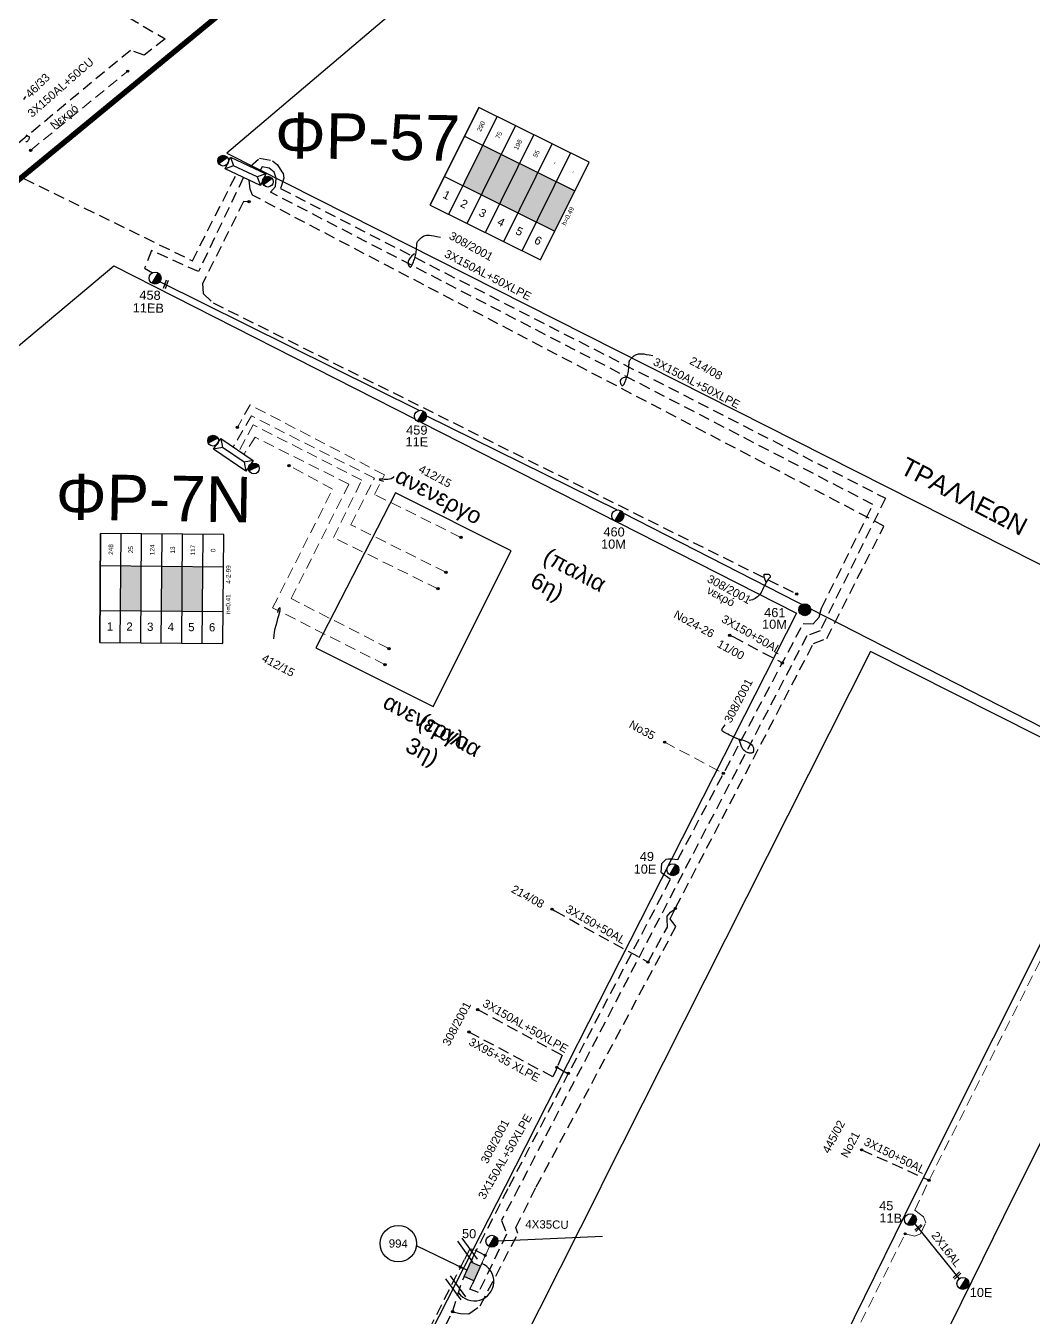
# Model space of a CAD drawing. Header units: millimetres. Extents: x 2875 to 4053, y 1200 to 1741.
# Drawn here: x 3359.2 to 3473.7, y 1447.6 to 1594.4 of the extents above; entities that cross this region are included whole.
import ezdxf
from ezdxf.enums import TextEntityAlignment as Align

# ---------------------------------------------------------------- set-up
doc = ezdxf.new("R2010")
doc.units = ezdxf.units.MM
doc.linetypes.add('DASHED', pattern=[19.05, 12.7, -6.35])
doc.linetypes.add('DASHEDX2', pattern=[38.1, 25.4, -12.7])
for name, color, linetype in [('Link Box 4 Διευθύνσεων', 7, 'Continuous'), ('Ασφαλειοκιβώτια Χ.Τ 6 αναχωρήσεων', 7, 'Continuous'), ('Γέφυρες Εναέριου Δικτύου', 7, 'Continuous'), ('Γυμνά εναέρια ΧΤ (1Φ)   2x16AL', 7, 'Continuous'), ('Γυμνά εναέρια ΧΤ (3Φ)   4x35CU', 7, 'Continuous'), ('Γυμνά εναέρια ΧΤ και ΦΟΠ (3Φ)   4x50+16AL', 7, 'Continuous'), ('Επιγραφές - Σχήματα', 7, 'Continuous'), ('Καλώδια ΧΤ   3x150+50AL', 7, 'DASHED'), ('Καλώδια ΧΤ   3x150+50AL XLPE', 7, 'DASHED'), ('Καλώδια ΧΤ   3x150AL+50CU', 7, 'DASHED'), ('Καλώδια ΧΤ   3x150AL+50XLPE', 7, 'DASHED'), ('Καλώδια ΧΤ   3x95+35 XLPE', 7, 'DASHED'), ('Μηχανική τομή', 7, 'Continuous'), ('Στύλος Ξύλινος', 7, 'Continuous'), ('Στύλος Ξύλινος @ 1', 7, 'Continuous'), ('Στύλος ΦΜ', 7, 'Continuous'), ('Στύλος ΦΜ @ 1', 7, 'Continuous'), ('Συνδέσεις', 7, 'Continuous'), ('Τομή', 7, 'Continuous'), ('Υποσταθμός εναέριος 2 στύλων', 7, 'Continuous'), ('Υποσταθμός πόλεως', 7, 'Continuous'), ('Υπόβαθρο ΔΕΗ', 7, 'Continuous'), ('Υπόγεια Καλώδια Δικτύου ΧΤ   .04', 7, 'DASHED'), ('Υπόγεια Καλώδια Δικτύου ΧΤ   .075', 7, 'DASHED')]:
    doc.layers.add(name, color=color, linetype=linetype)
doc.layers.add('Άγνωστα', color=7, linetype='Continuous', lineweight=5)
doc.styles.get("Standard").update_dxf_attribs({"font": 'ARIAL.TTF'})
doc.linetypes.add('SYN_LINE', pattern='A,0.5,-0.0001,["/\\/\\/\\/",Standard,S=0.1,R=0,X=0,Y=-0.05],-0.25', length=0.7501)
doc.dimstyles.new('ISO-25', dxfattribs={"dimtxt": 2.5, "dimasz": 1, "dimexe": 1.25, "dimexo": 0.625, "dimtad": 1, "dimtxsty": 'Standard', "dimcen": 2.5, "dimadec": 0, "dimazin": 0, "dimtfac": 1, "dimtmove": 0, "dimatfit": 3, "dimfxl": 1.25, "dimarcsym": 0})

# ---------------------------------------------------------------- blocks, each defined once
blk = doc.blocks.new('LINK BOX 4 ΑΝΑΧΩΡΗΣΕΩΝ')
at = {"layer": 'Link Box 4 Διευθύνσεων', "ltscale": 40}
blk.add_hatch(color=256, dxfattribs=at).paths.add_polyline_path([(-3.54, 0), (-3.54, -4.67), (3.54, -4.67), (3.54, 0)])
for p, q in [((-3.54, 0), (-5.33, 0)), ((5.33, 0), (3.54, 0)), ((-3.54, -4.67), (-5.33, -4.67)), ((5.33, -4.67), (3.54, -4.67))]:
    blk.add_line(p, q, dxfattribs=at)
blk.add_lwpolyline([(-3.54, -4.67), (-3.54, 0), (3.54, 0), (3.54, -4.67)], close=True, dxfattribs=at)
blk = doc.blocks.new('_ΣΥΝΔΕΣΗ')
at = {"layer": 'Συνδέσεις', "linetype": 'SYN_LINE', "ltscale": 40}
blk.add_hatch(color=256, dxfattribs=at).paths.add_polyline_path([(0.5, -0.01, 1), (-0.5, -0.01, 1)])
at = {"layer": 'Συνδέσεις'}
blk.add_circle((0, -0.01), 0.5, dxfattribs=at)
blk = doc.blocks.new('ΤΟΜΗ')
at = {"layer": 'Τομή', "ltscale": 40}
for p, q in [((-5.68, 0), (5.68, 0)), ((5.68, -2.33), (-5.68, -2.33))]:
    blk.add_line(p, q, dxfattribs=at)
blk = doc.blocks.new('ΥΠΑΡΧΩΝ ΤΣΙΜΕΝΤΕΝΙΟΣ ΣΤΥΛΟΣ')
at = {"layer": 'Στύλος ΦΜ'}
blk.add_hatch(color=256, dxfattribs=at).paths.add_polyline_path([(-1.29, -2.28, 0.574793), (2.62, 0, 0.268822), (1.3, 2.27)])
blk.add_line((-1.29, -2.28), (1.3, 2.27), dxfattribs=at)
blk.add_circle((0, 0), 2.62, dxfattribs=at)
at = {"layer": 'Στύλος ΦΜ', "flags": 4}
for tag, p in [('ΑΡΙΘΜΟΣ', (-4.68, 8.05)), ('ΤΥΠΟΣ', (-4.91, 3.03))]:
    blk.add_attdef(tag, p, '', height=4, dxfattribs=at)
blk = doc.blocks.new('ΥΠΟΣΤΑΘΜΟΣ ΕΝΑΕΡΙΟΣ ΕΠΙ 2 ΣΤΥΛΩΝ')
at = {"layer": 'Υποσταθμός εναέριος 2 στύλων', "linetype": 'Continuous'}
for points in [[(-11.97, -2.11, 0.574793), (-8.45, -0.07, 0.268822), (-9.64, 1.98)], [(9.68, -2.15, 0.574793), (13.19, -0.1, 0.268822), (12.01, 1.95)]]:
    blk.add_hatch(color=256, dxfattribs=at).paths.add_polyline_path(points)
for p, q in [((-11.97, -2.11), (-9.64, 1.98)), ((9.68, -2.15), (12.01, 1.95))]:
    blk.add_line(p, q, dxfattribs=at)
for centre in [(-10.81, -0.07), (10.84, -0.1)]:
    blk.add_circle(centre, 2.36, dxfattribs=at)
at = {"layer": 'Υποσταθμός πόλεως', "linetype": 'Continuous', "ltscale": 40}
blk.add_lwpolyline([(-8.57, 2.82), (8.57, 2.82), (8.57, -2.82), (-8.57, -2.82)], close=True, dxfattribs=at)
for points in [[(-5.75, 0), (-8.57, 2.82)], [(-8.57, -2.82), (-5.75, 0)], [(-5.75, 0), (5.75, 0)], [(5.75, 0), (8.57, 2.82)], [(8.57, -2.82), (5.75, 0)]]:
    blk.add_lwpolyline(points, dxfattribs=at)
at = {"layer": 'Υποσταθμός εναέριος 2 στύλων', "ltscale": 40, "flags": 1}
for tag, p in [('ΜΕΤΑΣΧΗΜΑΤΙΣΜΟΣ', (14.09, 2.51)), ('ΙΣΧΥΣ', (14.07, -0.28)), ('ΑΡΙΘΜΟΣ', (14.19, -3))]:
    blk.add_attdef(tag, p, '', height=1.8, dxfattribs=at)
blk = doc.blocks.new('ΥΠΑΡΧΩΝ ΞΥΛΙΝΟΣ ΣΤΥΛΟΣ')
at = {"layer": 'Στύλος Ξύλινος'}
h = blk.add_hatch(color=7, dxfattribs=at)
h.paths.add_polyline_path([(-2.62, 0, 0.270008), (-1.29, -2.28), (1.3, 2.27, 0.576266)])
h.paths.add_polyline_path([(-1.29, -2.28, 0.574793), (2.62, 0, 0.268822), (1.3, 2.27)])
at = {"layer": 'Στύλος Ξύλινος', "color": 7}
blk.add_line((-1.29, -2.28), (1.3, 2.27), dxfattribs=at)
blk.add_circle((0, 0), 2.62, dxfattribs=at)
at = {"layer": 'Στύλος Ξύλινος', "flags": 4}
for tag, p in [('ΑΡΙΘΜΟΣ', (-4.91, 8.6)), ('ΤΥΠΟΣ', (-4.85, 3.39))]:
    blk.add_attdef(tag, p, '', height=4, dxfattribs=at)
blk = doc.blocks.new('ΜΗΧΑΝΙΚΗ ΤΟΜΗ')
at = {"layer": 'Μηχανική τομή', "ltscale": 40}
for p, q in [((-1.89, 0.78), (1.89, 0.78)), ((1.89, 0), (-1.89, 0))]:
    blk.add_line(p, q, dxfattribs=at)
blk = doc.blocks.new('ΑΣΦΑΛΕΙΟΚΙΒΩΤΙΟ ΥΠΟΣΤΑΘΜΟΥ 6 ΑΝΑΧΩΡΗΣΕΩΝ')
at = {"layer": 'Ασφαλειοκιβώτια Χ.Τ 6 αναχωρήσεων', "ltscale": 40}
for p, q in [((-23.91, 27), (23.91, 27)), ((-9.83, 27), (-9.83, -27)), ((9.83, 27), (9.83, -27)), ((-23.91, 18), (23.91, 18)), ((-23.91, 9), (23.91, 9)), ((-23.91, 0), (23.91, 0)), ((-23.91, -9), (23.91, -9)), ((-23.91, -18), (23.91, -18))]:
    blk.add_line(p, q, dxfattribs=at)
at = {"layer": 'Ασφαλειοκιβώτια Χ.Τ 6 αναχωρήσεων'}
blk.add_lwpolyline([(-23.91, -27), (23.91, -27), (23.91, 27), (-23.91, 27)], close=True, dxfattribs=at)
for s, p in [('1', (-18.59, 23.92)), ('2', (-18.59, 15.35)), ('3', (-18.59, 6.28)), ('4', (-18.59, -2.75)), ('5', (-18.59, -11.76)), ('6', (-18.59, -20.89))]:
    blk.add_text(s, height=3.6, rotation=270, dxfattribs=at).set_placement(p)
at = {"layer": 'Ασφαλειοκιβώτια Χ.Τ 6 αναχωρήσεων', "ltscale": 40}
for tag, height, p in [('ΟΝΟΜΑ', 5, (-0.27, 31.68)), ('ΚΕΙΜΕΝΟ 1', 2, (16.95, 22.41)), ('ΚΕΙΜΕΝΟ 2', 2, (16.95, 13.71)), ('ΚΕΙΜΕΝΟ 3', 2, (16.95, 4.31)), ('ΚΕΙΜΕΝΟ 4', 2, (16.95, -4.67)), ('ΚΕΙΜΕΝΟ 5', 2, (16.95, -13.51)), ('ΚΕΙΜΕΝΟ 6', 2, (16.95, -22.43)), ('ΣΧ', 2, (-0.21, -29.21))]:
    blk.add_attdef(tag, text='', height=height, dxfattribs=at).set_placement(p, align=Align.MIDDLE_CENTER)

msp = doc.modelspace()

# ---------------------------------------------------------------- hatches: boundary and pattern name
at = {"layer": 'Ασφαλειοκιβώτια Χ.Τ 6 αναχωρήσεων'}
h = msp.add_hatch(color=2, dxfattribs=at)
h.dxf.hatch_style = 1
h.paths.add_polyline_path([(3411.133, 1580.802), (3408.869, 1576.241), (3410.958, 1575.205), (3413.221, 1579.765)])
h = msp.add_hatch(color=85, dxfattribs=at)
h.dxf.hatch_style = 1
h.paths.add_polyline_path([(3413.221, 1579.765), (3410.958, 1575.205), (3413.046, 1574.168), (3415.309, 1578.729)])
h = msp.add_hatch(color=1, dxfattribs=at)
h.dxf.hatch_style = 1
h.paths.add_polyline_path([(3415.309, 1578.729), (3413.046, 1574.168), (3415.135, 1573.132), (3417.398, 1577.692)])
h = msp.add_hatch(color=27, dxfattribs=at)
h.dxf.hatch_style = 1
h.paths.add_polyline_path([(3417.398, 1577.692), (3415.135, 1573.132), (3417.223, 1572.095), (3419.486, 1576.656)])
h = msp.add_hatch(color=5, dxfattribs=at)
h.dxf.hatch_style = 1
h.paths.add_polyline_path([(3419.486, 1576.656), (3417.223, 1572.095), (3419.311, 1571.059), (3421.575, 1575.62)])
h = msp.add_hatch(color=1, dxfattribs=at)
h.dxf.hatch_style = 1
h.paths.add_polyline_path([(3369.993, 1533.024), (3369.951, 1527.933), (3372.282, 1527.914), (3372.324, 1533.005)])
h = msp.add_hatch(color=5, dxfattribs=at)
h.dxf.hatch_style = 1
h.paths.add_polyline_path([(3374.655, 1532.986), (3374.613, 1527.895), (3376.944, 1527.875), (3376.987, 1532.966)])
h = msp.add_hatch(color=85, dxfattribs=at)
h.dxf.hatch_style = 1
h.paths.add_polyline_path([(3376.987, 1532.966), (3376.944, 1527.875), (3379.276, 1527.856), (3379.318, 1532.947)])

# ---------------------------------------------------------------- linework, layer by layer
at = {"layer": 'Άγνωστα', "linetype": 'DASHED', "ltscale": 0.1}
for points in [[(3359.733, 1580.23), (3370.778, 1589.234)], [(3408.639, 1536.251), (3398.836, 1541.14), (3399.952, 1543.363), (3384.674, 1551.315), (3383.235, 1548.758)], [(3400.025, 1521.793), (3387.246, 1528.256), (3394.061, 1541.736), (3389.202, 1544.37)]]:
    msp.add_lwpolyline(points, dxfattribs=at)
at = {"layer": 'Άγνωστα', "color": 85, "linetype": 'DASHED', "ltscale": 0.1}
msp.add_lwpolyline([(3406.936, 1532.292), (3396.124, 1537.696), (3398.807, 1542.979), (3384.827, 1550.06), (3382.767, 1546.541)], dxfattribs=at)
at = {"layer": 'Άγνωστα', "color": 1, "linetype": 'DASHED', "ltscale": 0.1}
for points in [[(3406.028, 1530.424), (3394.147, 1536.24), (3397.376, 1542.765), (3385.043, 1549.033), (3383.437, 1546.088)], [(3459.122, 1457.123), (3460.236, 1456.841), (3460.866, 1457.109), (3461.466, 1458.361), (3461.219, 1459.049), (3460.227, 1459.796), (3461.834, 1463.212), (3478.305, 1495.68), (3479.64, 1496.094), (3480.219, 1497.26), (3479.973, 1498.781), (3484.306, 1507.491), (3485.385, 1508.007), (3485.309, 1508.88)], [(3444.691, 1428.366), (3459.122, 1457.123)]]:
    msp.add_lwpolyline(points, dxfattribs=at)
at = {"layer": 'Άγνωστα', "color": 5, "linetype": 'DASHED', "ltscale": 0.1}
msp.add_lwpolyline([(3400.456, 1523.625), (3389.366, 1529.299), (3395.911, 1542.318), (3385.248, 1547.637), (3384, 1545.707)], dxfattribs=at)
at = {"layer": 'Άγνωστα', "color": 27, "linetype": 'DASHED', "ltscale": 0.1}
msp.add_lwpolyline([(3431.803, 1512.987), (3438.491, 1509.431)], dxfattribs=at)
at = {"layer": 'Άγνωστα', "color": 5}
msp.add_lwpolyline([(3411.044, 1453.862), (3411.879, 1455.664)], dxfattribs=at)
at = {"layer": 'Γέφυρες Εναέριου Δικτύου'}
msp.add_arc((3410.169, 1451.705), 2.207, 215.40133, 68.04769, dxfattribs=at)
at = {"layer": 'Γυμνά εναέρια ΧΤ (1Φ)   2x16AL', "color": 1}
msp.add_lwpolyline([(3460.016, 1458.492), (3465.266, 1452.005)], dxfattribs=at)
at = {"layer": 'Γυμνά εναέρια ΧΤ (3Φ)   4x35CU', "color": 5, "linetype": 'SYN_LINE', "ltscale": 10}
msp.add_lwpolyline([(3412.842, 1456.309), (3424.732, 1456.846)], dxfattribs=at)
at = {"layer": 'Γυμνά εναέρια ΧΤ και ΦΟΠ (3Φ)   4x50+16AL', "color": 1, "linetype": 'DASHED', "ltscale": 0.1}
msp.add_lwpolyline([(3383.934, 1577.171), (3378.812, 1566.461), (3373.46, 1568.856), (3372.69, 1566.833), (3373.582, 1566.32)], dxfattribs=at)
at = {"layer": 'Γυμνά εναέρια ΧΤ και ΦΟΠ (3Φ)   4x50+16AL', "color": 1, "ltscale": 0.1}
for points in [[(3374.251, 1565.354), (3374.401, 1565.318), (3403.916, 1550.688)], [(3404.578, 1550.157), (3426.397, 1539.379)], [(3427.034, 1539.065), (3484.655, 1509.569)]]:
    msp.add_lwpolyline(points, dxfattribs=at)
at = {"layer": 'Επιγραφές - Σχήματα'}
for points in [[(3358.956, 1586.005), (3359.208, 1586.347)], [(3359.196, 1582), (3359.348, 1581.913), (3359.457, 1581.847), (3359.528, 1581.798), (3359.569, 1581.76), (3359.587, 1581.727), (3359.588, 1581.695), (3359.579, 1581.657), (3359.566, 1581.611), (3359.55, 1581.557), (3359.531, 1581.499), (3359.506, 1581.439), (3359.477, 1581.38), (3359.443, 1581.325), (3359.403, 1581.278), (3359.356, 1581.241), (3359.303, 1581.216), (3359.245, 1581.204), (3359.185, 1581.204)], [(3403.376, 1568.458), (3403.069, 1568.234), (3402.855, 1568.015), (3402.722, 1567.804), (3402.654, 1567.607), (3402.637, 1567.429), (3402.659, 1567.274), (3402.705, 1567.147), (3402.761, 1567.053), (3402.816, 1566.994), (3402.868, 1566.97), (3402.917, 1566.976), (3402.965, 1567.009), (3403.012, 1567.065), (3403.058, 1567.14), (3403.106, 1567.232), (3403.154, 1567.336), (3403.204, 1567.45), (3403.256, 1567.572), (3403.307, 1567.702), (3403.356, 1567.839), (3403.404, 1567.981), (3403.447, 1568.129), (3403.487, 1568.281), (3403.52, 1568.436), (3403.547, 1568.595), (3403.568, 1568.753), (3403.585, 1568.909), (3403.597, 1569.06), (3403.607, 1569.203), (3403.615, 1569.335), (3403.623, 1569.454), (3403.63, 1569.556), (3403.64, 1569.64), (3403.651, 1569.709), (3403.666, 1569.766), (3403.685, 1569.815), (3403.709, 1569.86), (3403.739, 1569.903), (3403.777, 1569.948), (3403.822, 1569.999), (3403.877, 1570.059), (3403.94, 1570.126), (3404.011, 1570.197), (3404.09, 1570.269), (3404.177, 1570.34), (3404.271, 1570.408), (3404.371, 1570.468), (3404.477, 1570.52), (3404.591, 1570.559), (3404.72, 1570.585), (3404.873, 1570.596), (3405.06, 1570.591), (3405.29, 1570.567), (3405.572, 1570.525), (3405.916, 1570.461), (3406.331, 1570.375)], [(3427.349, 1554.419), (3427.09, 1554.383), (3426.912, 1554.305), (3426.804, 1554.195), (3426.754, 1554.067), (3426.748, 1553.929), (3426.775, 1553.796), (3426.823, 1553.676), (3426.88, 1553.583), (3426.934, 1553.525), (3426.986, 1553.5), (3427.035, 1553.506), (3427.083, 1553.539), (3427.13, 1553.595), (3427.177, 1553.671), (3427.224, 1553.762), (3427.272, 1553.867), (3427.323, 1553.981), (3427.374, 1554.103), (3427.425, 1554.232), (3427.475, 1554.369), (3427.522, 1554.511), (3427.566, 1554.659), (3427.605, 1554.811), (3427.638, 1554.967), (3427.665, 1555.125), (3427.686, 1555.284), (3427.703, 1555.44), (3427.715, 1555.591), (3427.725, 1555.733), (3427.733, 1555.865), (3427.741, 1555.984), (3427.749, 1556.086), (3427.758, 1556.171), (3427.769, 1556.24), (3427.784, 1556.297), (3427.803, 1556.346), (3427.827, 1556.39), (3427.857, 1556.433), (3427.895, 1556.478), (3427.94, 1556.53), (3427.995, 1556.59), (3428.058, 1556.656), (3428.129, 1556.727), (3428.208, 1556.8), (3428.295, 1556.871), (3428.389, 1556.938), (3428.489, 1556.999), (3428.595, 1557.05), (3428.709, 1557.089), (3428.838, 1557.115), (3428.991, 1557.126), (3429.178, 1557.121), (3429.408, 1557.098), (3429.69, 1557.055), (3430.034, 1556.991), (3430.449, 1556.905)], [(3443.325, 1531.124), (3443.228, 1531.429), (3443.157, 1531.659), (3443.109, 1531.823), (3443.082, 1531.934), (3443.076, 1532.003), (3443.087, 1532.039), (3443.114, 1532.055), (3443.154, 1532.06), (3443.206, 1532.065), (3443.267, 1532.07), (3443.334, 1532.074), (3443.403, 1532.076), (3443.472, 1532.074), (3443.539, 1532.069), (3443.599, 1532.058), (3443.651, 1532.04), (3443.691, 1532.015), (3443.721, 1531.985), (3443.743, 1531.951), (3443.757, 1531.914), (3443.765, 1531.876), (3443.769, 1531.84), (3443.77, 1531.807), (3443.77, 1531.778), (3443.77, 1531.756), (3443.768, 1531.738), (3443.765, 1531.722), (3443.759, 1531.708), (3443.749, 1531.693), (3443.734, 1531.675), (3443.713, 1531.653), (3443.685, 1531.625), (3443.65, 1531.589), (3443.606, 1531.541), (3443.554, 1531.476), (3443.492, 1531.393), (3443.421, 1531.285), (3443.34, 1531.15), (3443.248, 1530.983), (3443.146, 1530.781), (3443.031, 1530.543), (3442.899, 1530.281), (3442.743, 1530.011), (3442.557, 1529.747), (3442.335, 1529.506), (3442.07, 1529.302), (3441.757, 1529.152), (3441.388, 1529.071)], [(3439.889, 1513.433), (3440.479, 1513.278), (3440.936, 1513.123), (3441.278, 1512.972), (3441.522, 1512.826), (3441.687, 1512.686), (3441.788, 1512.555), (3441.845, 1512.434), (3441.874, 1512.325), (3441.891, 1512.229), (3441.899, 1512.145), (3441.9, 1512.074), (3441.896, 1512.012), (3441.888, 1511.961), (3441.877, 1511.919), (3441.866, 1511.884), (3441.856, 1511.857), (3441.848, 1511.836), (3441.84, 1511.819), (3441.833, 1511.807), (3441.824, 1511.798), (3441.812, 1511.791), (3441.797, 1511.785), (3441.776, 1511.779), (3441.749, 1511.772), (3441.715, 1511.764), (3441.673, 1511.755), (3441.624, 1511.747), (3441.568, 1511.742), (3441.505, 1511.741), (3441.437, 1511.746), (3441.363, 1511.758), (3441.283, 1511.778), (3441.198, 1511.808), (3441.11, 1511.848), (3441.02, 1511.898), (3440.932, 1511.957), (3440.846, 1512.026), (3440.765, 1512.104), (3440.691, 1512.192), (3440.625, 1512.288), (3440.57, 1512.393), (3440.524, 1512.504), (3440.484, 1512.618), (3440.45, 1512.732), (3440.417, 1512.843), (3440.386, 1512.948), (3440.353, 1513.045), (3440.317, 1513.129), (3440.275, 1513.2), (3440.226, 1513.259), (3440.167, 1513.31), (3440.097, 1513.356), (3440.013, 1513.4), (3439.913, 1513.446), (3439.797, 1513.497), (3439.661, 1513.556), (3439.504, 1513.626), (3439.334, 1513.705), (3439.157, 1513.789), (3438.979, 1513.878), (3438.81, 1513.967), (3438.655, 1514.054), (3438.521, 1514.137), (3438.417, 1514.213), (3438.347, 1514.281), (3438.312, 1514.344), (3438.307, 1514.408), (3438.332, 1514.479), (3438.384, 1514.563), (3438.46, 1514.664), (3438.558, 1514.788), (3438.676, 1514.941)]]:
    msp.add_lwpolyline(points, dxfattribs=at)
at = {"layer": 'Επιγραφές - Σχήματα', "color": 27}
msp.add_lwpolyline([(3419.538, 1476.04), (3420.725, 1475.369)], dxfattribs=at)
at = {"layer": 'Επιγραφές - Σχήματα'}
msp.add_circle((3401.524, 1456.012), 2.072, dxfattribs=at)
at = {"layer": 'Καλώδια ΧΤ   3x150+50AL', "color": 27, "ltscale": 0.1}
msp.add_lwpolyline([(3439.249, 1525.112), (3439.553, 1524.979), (3445.17, 1521.993)], dxfattribs=at)
at = {"layer": 'Καλώδια ΧΤ   3x150+50AL', "color": 2, "ltscale": 0.1}
msp.add_lwpolyline([(3418.996, 1494.014), (3419.299, 1493.811), (3429.914, 1487.994), (3432.099, 1491.981), (3432.087, 1492.866), (3432.082, 1493.214), (3432.472, 1493.688), (3432.932, 1494.021)], dxfattribs=at)
at = {"layer": 'Καλώδια ΧΤ   3x150+50AL', "color": 1, "ltscale": 0.1}
msp.add_lwpolyline([(3454.171, 1466.661), (3461.834, 1463.212)], dxfattribs=at)
at = {"layer": 'Καλώδια ΧΤ   3x150+50AL XLPE', "color": 5, "ltscale": 0.1}
msp.add_lwpolyline([(3384.698, 1578.394), (3385.745, 1579.346), (3387.215, 1579.059), (3387.792, 1578.584), (3387.792, 1578.584), (3388.304, 1577.809), (3388.433, 1577.613), (3388.513, 1577.058), (3388.513, 1577.058), (3388.13, 1575.894), (3456.884, 1540.7), (3449.446, 1525.637), (3447.954, 1525.082), (3415.266, 1462.488), (3413.254, 1458.651), (3413.826, 1457.093), (3410.623, 1450.438), (3409.663, 1450.832), (3409.908, 1451.346)], dxfattribs=at)
at = {"layer": 'Καλώδια ΧΤ   3x150+50AL XLPE', "linetype": 'Continuous', "ltscale": 10}
for points in [[(3401.031, 1543.187), (3400.692, 1542.686), (3399.209, 1543.025), (3399.205, 1542.797), (3399.841, 1542.646)], [(3387.39, 1524.734), (3387.405, 1525.658), (3388.287, 1528.313), (3387.985, 1528.318), (3387.809, 1527.971), (3387.805, 1527.726)]]:
    msp.add_open_spline(points, degree=3, dxfattribs=at)
at = {"layer": 'Καλώδια ΧΤ   3x150AL+50CU', "color": 85, "ltscale": 0.1}
for points in [[(3363.841, 1600.414), (3364.344, 1600.623), (3364.72, 1600.648), (3364.934, 1600.426), (3364.992, 1600.144), (3364.83, 1599.773), (3364.482, 1599.529), (3364.331, 1599.184), (3375.013, 1592.905), (3372.653, 1591.047), (3371.077, 1591.596), (3355.536, 1578.709)], [(3355.536, 1578.709), (3378.128, 1567.679), (3383.095, 1577.482)]]:
    msp.add_lwpolyline(points, dxfattribs=at)
at = {"layer": 'Καλώδια ΧΤ   3x150AL+50XLPE', "color": 27, "ltscale": 0.1}
for points in [[(3409.942, 1454.359), (3414.124, 1462.507), (3432.442, 1497.369), (3431.378, 1498.17), (3431.489, 1499.199), (3431.955, 1499.707), (3432.225, 1499.714), (3432.553, 1499.723), (3433.303, 1499.672), (3447.55, 1526.469), (3448.683, 1526.433), (3449.337, 1527.178), (3449.618, 1528.208), (3455.465, 1539.991), (3387.009, 1575.479), (3387.554, 1576.131), (3387.657, 1577.077), (3387.403, 1577.772), (3386.85, 1578.204), (3386.059, 1578.361), (3385.807, 1577.855)], [(3410.552, 1482.599), (3420.13, 1477.436), (3419.599, 1476.154)]]:
    msp.add_lwpolyline(points, dxfattribs=at)
at = {"layer": 'Καλώδια ΧΤ   3x150AL+50XLPE', "color": 2, "ltscale": 0.1}
msp.add_lwpolyline([(3433.035, 1494.17), (3448.69, 1524.18), (3450.232, 1524.777), (3456.716, 1537.545), (3384.967, 1575.141), (3384.704, 1575.815), (3384.578, 1576.831)], dxfattribs=at)
at = {"layer": 'Καλώδια ΧΤ   3x150AL+50XLPE', "color": 5, "ltscale": 0.1}
msp.add_lwpolyline([(3384.634, 1574.374), (3383.944, 1574.43), (3379.275, 1565.122), (3379.331, 1563.961), (3380.499, 1562.906), (3446.869, 1529.797)], dxfattribs=at)
at = {"layer": 'Καλώδια ΧΤ   3x95+35 XLPE', "color": 27, "ltscale": 0.1}
msp.add_lwpolyline([(3419.504, 1475.943), (3419.448, 1475.751), (3419.101, 1474.949), (3409.554, 1480.052)], dxfattribs=at)
at = {"layer": 'Υπόβαθρο ΔΕΗ', "linetype": 'DASHEDX2', "ltscale": 0.5, "const_width": 0.622, "flags": 128}
msp.add_lwpolyline([(2907.176, 1221.264), (2932.857, 1237.489), (2967.001, 1252.922), (3014.71, 1292.01), (3097.879, 1359.996), (3240.65, 1479.301), (3312.407, 1539.054), (3386.11, 1599.706), (3467.829, 1667.474), (3496.402, 1691.349), (3500.803, 1694.888), (3502.579, 1695.994), (3504.869, 1696.988), (3531.535, 1709.338)], dxfattribs=at)
at = {"layer": 'Υπόβαθρο ΔΕΗ', "ltscale": 0.1}
for points in [[(3544.468, 1707.688), (3528.479, 1697.216), (3512.135, 1686.477), (3508.288, 1689.436), (3471.173, 1657.116), (3426.417, 1618.089), (3400.959, 1595.92), (3382.026, 1579.924), (3562.541, 1488.659), (3581.02, 1531.217), (3584.201, 1530.682), (3602.253, 1592.476), (3611.325, 1623.345), (3621.855, 1658.158), (3623.577, 1682.334), (3625.312, 1706.779)], [(3404.101, 1549.347), (3446.758, 1527.662), (3413.671, 1462.515), (3413.671, 1462.515), (3398.597, 1432.959), (3385.134, 1406.081), (3372.095, 1380.116), (3359.95, 1355.659), (3340.063, 1362.592), (3300.671, 1377.01), (3270.304, 1387.429), (3246.026, 1395.939), (3236.394, 1399.541), (3239.31, 1422.112), (3241.566, 1437.733), (3244.78, 1462.658), (3247.859, 1465.352), (3369.181, 1567.098), (3403.464, 1549.671)], [(3401.187, 1541.306), (3392.144, 1523.717), (3392.144, 1523.717), (3405.468, 1517.026), (3405.468, 1517.026), (3414.345, 1534.735), (3401.187, 1541.306)]]:
    msp.add_lwpolyline(points, dxfattribs=at)
at = {"layer": 'Υπόβαθρο ΔΕΗ'}
for points in [[(3478.364, 1497.777), (3483.904, 1508.832), (3455.176, 1523.295), (3424.631, 1462.665), (3424.484, 1462.33), (3415.265, 1444.021), (3436.184, 1432.929), (3444.132, 1428.839), (3460.296, 1461.718), (3478.018, 1497.085)], [(3549.611, 1460.19), (3553.61, 1468.966), (3491.137, 1500.511), (3471.508, 1461.526), (3458.308, 1434.659), (3453.086, 1424.08), (3477.34, 1411.335), (3495.846, 1443.317), (3506.394, 1437.304), (3488.033, 1405.471), (3511.705, 1393.327), (3529.164, 1421.332), (3539.296, 1437.46), (3543.606, 1446.597), (3549.628, 1460.189)]]:
    msp.add_lwpolyline(points, dxfattribs=at)
at = {"layer": 'Υπόγεια Καλώδια Δικτύου ΧΤ   .04', "color": 2, "ltscale": 0.1}
for points in [[(3407.702, 1448.254), (3408.584, 1448.056), (3409.536, 1448.04), (3410.83, 1448.941), (3415.107, 1457.142), (3414.875, 1457.853), (3417.197, 1462.455), (3433.074, 1492.038), (3432.431, 1492.904), (3432.977, 1494.056)], [(3395.815, 1424.352), (3395.96, 1423.91), (3396.512, 1423.729), (3397.228, 1424.058), (3397.702, 1425.122), (3396.753, 1427.304), (3401.544, 1436.575), (3407.702, 1448.254), (3408.806, 1451.843)]]:
    msp.add_lwpolyline(points, dxfattribs=at)
at = {"layer": 'Υπόγεια Καλώδια Δικτύου ΧΤ   .075', "color": 5, "ltscale": 0.1}
msp.add_lwpolyline([(3411.392, 1454.676), (3410.019, 1455.369), (3409.607, 1455.327), (3409.006, 1454.153), (3398.727, 1433.84)], dxfattribs=at)

# ---------------------------------------------------------------- block references
at = {"layer": 'Link Box 4 Διευθύνσεων', "xscale": 0.2590415103700559, "yscale": 0.2590415103700559, "zscale": 0.2590415103700559, "rotation": 65.70979076901429}
msp.add_blockref('LINK BOX 4 ΑΝΑΧΩΡΗΣΕΩΝ', (3409.374, 1453.101), dxfattribs=at)
at = {"layer": 'Ασφαλειοκιβώτια Χ.Τ 6 αναχωρήσεων'}
ref = msp.add_blockref('ΑΣΦΑΛΕΙΟΚΙΒΩΤΙΟ ΥΠΟΣΤΑΘΜΟΥ 6 ΑΝΑΧΩΡΗΣΕΩΝ', (3414.178, 1576.449), dxfattribs=dict(at, xscale=0.2590415103700199, yscale=0.2590415103700199, zscale=0.2590415103700199, rotation=63.60668770929376))
ref.add_attrib('ΣΧ', 'h=0.49   ', dxfattribs={"ltscale": 40, "height": 0.5181, "rotation": 63.60669}).set_placement((3420.93, 1573.035), align=Align.MIDDLE_CENTER)
ref.add_attrib('ΚΕΙΜΕΝΟ 2', '75', dxfattribs={"ltscale": 40, "height": 0.5181, "rotation": 63.60669}).set_placement((3412.949, 1581.961), align=Align.MIDDLE_CENTER)
ref.add_attrib('ΚΕΙΜΕΝΟ 1', '290', dxfattribs={"ltscale": 40, "height": 0.5181, "rotation": 63.60669}).set_placement((3410.93, 1582.963), align=Align.MIDDLE_CENTER)
ref.add_attrib('ΚΕΙΜΕΝΟ 3', '198', dxfattribs={"ltscale": 40, "height": 0.5181, "rotation": 63.60669}).set_placement((3415.131, 1580.878), align=Align.MIDDLE_CENTER)
ref.add_attrib('ΚΕΙΜΕΝΟ 4', '55', dxfattribs={"ltscale": 40, "height": 0.5181, "rotation": 63.60669}).set_placement((3417.213, 1579.845), align=Align.MIDDLE_CENTER)
ref.add_attrib('ΚΕΙΜΕΝΟ 5', '-', dxfattribs={"ltscale": 40, "height": 0.518, "rotation": 63.60669}).set_placement((3419.265, 1578.827), align=Align.MIDDLE_CENTER)
ref.add_attrib('ΚΕΙΜΕΝΟ 6', '-', dxfattribs={"ltscale": 40, "height": 0.518, "rotation": 63.60669}).set_placement((3421.335, 1577.799), align=Align.MIDDLE_CENTER)
ref = msp.add_blockref('ΑΣΦΑΛΕΙΟΚΙΒΩΤΙΟ ΥΠΟΣΤΑΘΜΟΥ 6 ΑΝΑΧΩΡΗΣΕΩΝ', (3374.634, 1530.44), dxfattribs=dict(at, xscale=0.2590415103700751, yscale=0.2590415103700751, zscale=0.2590415103700751, rotation=89.52579978261363))
ref.add_attrib('ΣΧ', 'h=0.41      4-2-99', dxfattribs={"ltscale": 40, "height": 0.51808, "rotation": 89.5258}).set_placement((3382.199, 1530.322), align=Align.MIDDLE_CENTER)
ref.add_attrib('ΚΕΙΜΕΝΟ 2', '25', dxfattribs={"ltscale": 40, "height": 0.5181, "rotation": 89.5258}).set_placement((3371.12, 1534.861), align=Align.MIDDLE_CENTER)
ref.add_attrib('ΚΕΙΜΕΝΟ 1', '248', dxfattribs={"ltscale": 40, "height": 0.5181, "rotation": 89.5258}).set_placement((3368.865, 1534.879), align=Align.MIDDLE_CENTER)
ref.add_attrib('ΚΕΙΜΕΝΟ 3', '124', dxfattribs={"ltscale": 40, "height": 0.5181, "rotation": 89.5258}).set_placement((3373.555, 1534.841), align=Align.MIDDLE_CENTER)
ref.add_attrib('ΚΕΙΜΕΝΟ 4', '13', dxfattribs={"ltscale": 40, "height": 0.5181, "rotation": 89.5258}).set_placement((3375.88, 1534.821), align=Align.MIDDLE_CENTER)
ref.add_attrib('ΚΕΙΜΕΝΟ 5', '117', dxfattribs={"ltscale": 40, "height": 0.5181, "rotation": 89.5258}).set_placement((3378.17, 1534.802), align=Align.MIDDLE_CENTER)
ref.add_attrib('ΚΕΙΜΕΝΟ 6', '0', dxfattribs={"ltscale": 40, "height": 0.518, "rotation": 89.5258}).set_placement((3380.481, 1534.783), align=Align.MIDDLE_CENTER)
at = {"layer": 'Καλώδια ΧΤ   3x150+50AL', "xscale": 0.2590415103700448, "yscale": 0.2590415103700448, "zscale": 0.2590415103700448, "rotation": 359.0199368875902}
for p in [(3439.188, 1525.138), (3445.17, 1521.993), (3454.172, 1466.664), (3461.835, 1463.215), (3459.122, 1457.123)]:
    msp.add_blockref('_ΣΥΝΔΕΣΗ', p, dxfattribs=at)
at = {"layer": 'Μηχανική τομή'}
for p, xscale, yscale, zscale, rotation in [((3375.024, 1565.044), 0.2590415103700074, 0.2590415103700074, 0.2590415103700074, 249.7783987076612), ((3460.713, 1457.718), 0.2590415103699728, 0.2590415103699728, 0.2590415103699728, 42.71507640795959), ((3465.087, 1452.315), 0.2590415103699728, 0.2590415103699728, 0.2590415103699728, 42.71507640795959)]:
    msp.add_blockref('ΜΗΧΑΝΙΚΗ ΤΟΜΗ', p, dxfattribs=dict(at, xscale=xscale, yscale=yscale, zscale=zscale, rotation=rotation))
at = {"layer": 'Στύλος Ξύλινος @ 1', "ltscale": 40}
ref = msp.add_blockref('ΥΠΑΡΧΩΝ ΞΥΛΙΝΟΣ ΣΤΥΛΟΣ', (3447.715, 1528.039), dxfattribs=dict(at, xscale=0.2590415103700448, yscale=0.2590415103700448, zscale=0.2590415103700448, rotation=359.0199368875902))
ref.add_attrib('ΤΥΠΟΣ', '461', (3443.095, 1527.22), dxfattribs={"layer": 'Στύλος Ξύλινος', "height": 1.0362, "rotation": 359.01994, "flags": 4})
ref.add_attrib('ΑΡΙΘΜΟΣ', '10M', (3442.854, 1525.891), dxfattribs={"layer": 'Στύλος Ξύλινος', "height": 1.0362, "rotation": 359.01994, "flags": 4})
at = {"layer": 'Στύλος ΦΜ @ 1', "ltscale": 40}
ref = msp.add_blockref('ΥΠΑΡΧΩΝ ΤΣΙΜΕΝΤΕΝΙΟΣ ΣΤΥΛΟΣ', (3373.882, 1565.712), dxfattribs=dict(at, xscale=0.2590415103700448, yscale=0.2590415103700448, zscale=0.2590415103700448, rotation=359.0199368875902))
ref.add_attrib('ΤΥΠΟΣ', '458', (3372.096, 1563.28), dxfattribs={"layer": 'Στύλος ΦΜ', "height": 1.0362, "rotation": 359.01994, "flags": 4})
ref.add_attrib('ΑΡΙΘΜΟΣ', '11EB', (3371.341, 1561.834), dxfattribs={"layer": 'Στύλος ΦΜ', "height": 1.0362, "rotation": 359.01994, "flags": 4})
ref = msp.add_blockref('ΥΠΑΡΧΩΝ ΤΣΙΜΕΝΤΕΝΙΟΣ ΣΤΥΛΟΣ', (3404.043, 1550.022), dxfattribs=dict(at, xscale=0.2590415103700448, yscale=0.2590415103700448, zscale=0.2590415103700448, rotation=359.0199368875902))
ref.add_attrib('ΤΥΠΟΣ', '459', (3402.416, 1547.954), dxfattribs={"layer": 'Στύλος ΦΜ', "height": 1.0362, "rotation": 359.01994, "flags": 4})
ref.add_attrib('ΑΡΙΘΜΟΣ', '11E', (3402.337, 1546.62), dxfattribs={"layer": 'Στύλος ΦΜ', "height": 1.0362, "rotation": 359.01994, "flags": 4})
ref = msp.add_blockref('ΥΠΑΡΧΩΝ ΤΣΙΜΕΝΤΕΝΙΟΣ ΣΤΥΛΟΣ', (3426.467, 1538.699), dxfattribs=dict(at, xscale=0.2590415103700448, yscale=0.2590415103700448, zscale=0.2590415103700448, rotation=359.0199368875902))
ref.add_attrib('ΤΥΠΟΣ', '460', (3424.829, 1536.39), dxfattribs={"layer": 'Στύλος ΦΜ', "height": 1.0362, "rotation": 359.01994, "flags": 4})
ref.add_attrib('ΑΡΙΘΜΟΣ', '10M', (3424.56, 1534.997), dxfattribs={"layer": 'Στύλος ΦΜ', "height": 1.0362, "rotation": 359.01994, "flags": 4})
ref = msp.add_blockref('ΥΠΑΡΧΩΝ ΤΣΙΜΕΝΤΕΝΙΟΣ ΣΤΥΛΟΣ', (3432.725, 1498.489), dxfattribs=dict(at, xscale=0.2590415103700448, yscale=0.2590415103700448, zscale=0.2590415103700448, rotation=359.0199368875902))
ref.add_attrib('ΤΥΠΟΣ', '10E', (3428.263, 1498.068), dxfattribs={"layer": 'Στύλος ΦΜ', "height": 1.0362, "rotation": 359.01994, "flags": 4})
ref.add_attrib('ΑΡΙΘΜΟΣ', '49', (3428.96, 1499.497), dxfattribs={"layer": 'Στύλος ΦΜ', "height": 1.0362, "rotation": 359.01994, "flags": 4})
ref = msp.add_blockref('ΥΠΑΡΧΩΝ ΤΣΙΜΕΝΤΕΝΙΟΣ ΣΤΥΛΟΣ', (3459.717, 1458.732), dxfattribs=dict(at, xscale=0.2590415103700448, yscale=0.2590415103700448, zscale=0.2590415103700448, rotation=359.0199368875902))
ref.add_attrib('ΤΥΠΟΣ', '11B', (3456.189, 1458.422), dxfattribs={"layer": 'Στύλος ΦΜ', "height": 1.0362, "rotation": 359.01994, "flags": 4})
ref.add_attrib('ΑΡΙΘΜΟΣ', '45', (3456.166, 1459.816), dxfattribs={"layer": 'Στύλος ΦΜ', "height": 1.0362, "rotation": 359.01994, "flags": 4})
ref = msp.add_blockref('ΥΠΑΡΧΩΝ ΤΣΙΜΕΝΤΕΝΙΟΣ ΣΤΥΛΟΣ', (3412.164, 1456.279), dxfattribs=dict(at, xscale=0.2590415103700448, yscale=0.2590415103700448, zscale=0.2590415103700448, rotation=359.0199368875902))
ref.add_attrib('ΤΥΠΟΣ', '50', (3408.76, 1456.638), dxfattribs={"layer": 'Στύλος ΦΜ', "height": 1.0362, "rotation": 359.01994, "flags": 4})
ref = msp.add_blockref('ΥΠΑΡΧΩΝ ΤΣΙΜΕΝΤΕΝΙΟΣ ΣΤΥΛΟΣ', (3465.692, 1451.478), dxfattribs=dict(at, xscale=0.2590415103700448, yscale=0.2590415103700448, zscale=0.2590415103700448, rotation=359.0199368875902))
ref.add_attrib('ΤΥΠΟΣ', '10E', (3466.458, 1449.96), dxfattribs={"layer": 'Στύλος ΦΜ', "height": 1.0362, "rotation": 359.01994, "flags": 4})
at = {"layer": 'Συνδέσεις', "xscale": 0.2590415103700448, "yscale": 0.2590415103700448, "zscale": 0.2590415103700448, "rotation": 359.0199368875902}
for p in [(3370.779, 1589.237), (3359.734, 1580.233), (3384.573, 1574.401), (3383.235, 1548.758), (3389.108, 1544.421), (3408.64, 1536.254), (3406.937, 1532.295), (3406.029, 1530.427), (3446.808, 1529.823), (3400.457, 1523.627), (3400.026, 1521.796), (3431.803, 1512.987), (3438.456, 1509.45), (3418.996, 1494.014), (3432.992, 1494.087), (3429.914, 1487.994), (3410.553, 1482.602), (3409.555, 1480.055), (3419.539, 1476.043), (3420.856, 1475.37), (3411.395, 1454.688), (3407.705, 1448.266)]:
    msp.add_blockref('_ΣΥΝΔΕΣΗ', p, dxfattribs=at)
at = {"layer": 'Τομή', "xscale": 0.2590415103700554, "yscale": 0.2590415103700554, "zscale": 0.2590415103700554, "rotation": 305.7745411345782}
for p in [(3409.621, 1455.444), (3408.293, 1451.161)]:
    msp.add_blockref('ΤΟΜΗ', p, dxfattribs=at)
at = {"layer": 'Υποσταθμός εναέριος 2 στύλων'}
for p, xscale, yscale, zscale, rotation in [((3384.152, 1577.844), 0.2590415103700793, 0.2590415103700793, 0.2590415103700793, 154.8916016262532), ((3382.786, 1545.648), 0.2590415103701125, 0.2590415103701125, 0.2590415103701125, 145.9306326485653)]:
    msp.add_blockref('ΥΠΟΣΤΑΘΜΟΣ ΕΝΑΕΡΙΟΣ ΕΠΙ 2 ΣΤΥΛΩΝ', p, dxfattribs=dict(at, xscale=xscale, yscale=yscale, zscale=zscale, rotation=rotation))

# ---------------------------------------------------------------- texts
at = {"layer": 'Άγνωστα', "color": 7, "insert": (3401.856, 1544.31), "char_height": 1.8651, "attachment_point": 1, "rotation": 332.01994}
msp.add_mtext_dynamic_manual_height_columns('ανενεργο ', width=1.8, gutter_width=9.817, heights=[0.0453], dxfattribs=at)
at = {"layer": 'Άγνωστα', "color": 7}
note = msp.add_mtext_dynamic_manual_height_columns('(παλια    ', width=1.8, gutter_width=5.725, heights=[0.0453, 0], dxfattribs=dict(at, insert=(3412.052, 1538.696), char_height=1.8651, attachment_point=1, rotation=332.01994))
for column, words in zip(note.columns.linked_columns, ['6η) ']):
    column.text = words
note = msp.add_mtext_dynamic_manual_height_columns('ανενεργο\\P', width=1.8, gutter_width=12.5, heights=[0.0453, 0], dxfattribs=dict(at, insert=(3387.857, 1525.347), char_height=1.8651, attachment_point=1, rotation=332.01994))
for column, words in zip(note.columns.linked_columns, ['\\P']):
    column.text = words
note = msp.add_mtext_dynamic_manual_height_columns('(παλια    ', width=1.8, gutter_width=5.725, heights=[0.0453, 0], dxfattribs=dict(at, insert=(3397.868, 1519.947), char_height=1.8651, attachment_point=1, rotation=332.01994))
for column, words in zip(note.columns.linked_columns, ['3η) ']):
    column.text = words
at = {"layer": 'Γυμνά εναέρια ΧΤ (1Φ)   2x16AL', "color": 7, "insert": (3462.783, 1457.493), "char_height": 0.9325, "width": 87.23055, "attachment_point": 1, "rotation": 307.4971}
msp.add_mtext('2X16AL', dxfattribs=at)
at = {"layer": 'Γυμνά εναέρια ΧΤ (3Φ)   4x35CU', "color": 7, "insert": (3415.971, 1458.697), "char_height": 0.9325, "width": 87.23055, "attachment_point": 1, "rotation": 359.01994}
msp.add_mtext('4X35CU', dxfattribs=at)
at = {"layer": 'Επιγραφές - Σχήματα'}
for s, insert, char_height, width, attachment_point, rotation in [('\\pt0.93255;46/33', (3359.038, 1586.794), 0.93255, 3.66915, 1, 44.63115), ('Νεκρό', (3361.853, 1583.273), 0.9325, 8.8687, 1, 39.36742), ('ΦΡ-57', (3387.558, 1584.566), 5.1808, 8.8687, 1, 359.01994), ('\\pt0.93255;308/2001', (3407.644, 1571.055), 0.93255, 3.66915, 1, 331.34077), ('\\pt0.93255;214/08', (3434.976, 1556.846), 0.93255, 3.66915, 1, 331.34077), ('ΤΡΑΛΛΕΩΝ', (3459.347, 1545.467), 2.0723, 15.54428, 1, 332.43868), ('412/15', (3404.171, 1544.559), 0.9325, 3.66915, 1, 332.01994), ('ΦΡ-7Ν ', (3362.648, 1543.502), 5.1808, 8.8687, 1, 359.01994), ('\\pt0.93255;308/2001', (3436.969, 1532.073), 0.93255, 3.66915, 1, 331.34077), ('\\pt0.93255;νεκρό', (3436.953, 1530.761), 0.93255, 3.66915, 1, 331.34077), ('\\pt0.93255;No24-26', (3433.175, 1528.023), 0.93255, 3.66915, 1, 331.34077), ('\\pt0.93255;11/00', (3438.103, 1524.688), 0.93255, 3.66915, 1, 331.34077), ('412/15', (3386.347, 1523.063), 0.9325, 3.66915, 1, 332.01994), ('\\pt0.93255;308/2001', (3438.492, 1515.508), 0.93255, 3.66915, 1, 62.26551), ('\\pt0.93255;No35', (3428.099, 1515.527), 0.93255, 3.66915, 1, 331.34077), ('\\pt0.93255;214/08', (3414.727, 1496.812), 0.93255, 3.66915, 1, 331.34077), ('\\pt0.93255;308/2001', (3406.485, 1478.812), 0.93255, 3.66915, 1, 62.26551), ('\\pt0.93255;308/2001', (3410.832, 1465.441), 0.93255, 3.66915, 1, 62.26551), ('\\pt0.93255;445/02', (3449.652, 1466.607), 0.93255, 3.66915, 1, 62.26551), ('\\pt0.93255;No21', (3451.747, 1466.094), 0.93255, 3.66915, 1, 62.26551), ('994', (3401.524, 1456.012), 0.9325, 10.2976, 5, 359.01994)]:
    msp.add_mtext(s, dxfattribs=dict(at, insert=insert, char_height=char_height, width=width, attachment_point=attachment_point, rotation=rotation))
at = {"layer": 'Καλώδια ΧΤ   3x150+50AL', "color": 7, "char_height": 0.9325, "width": 87.23055, "attachment_point": 1}
for insert, rotation in [((3438.617, 1527.515), 330.22498), ((3420.908, 1494.564), 330.22498), ((3454.755, 1468.109), 333.57107)]:
    msp.add_mtext('3X150+50AL', dxfattribs=dict(at, insert=insert, rotation=rotation))
at = {"layer": 'Καλώδια ΧΤ   3x150AL+50CU', "color": 7, "insert": (3359.283, 1584.621), "char_height": 0.93255, "width": 87.23055, "attachment_point": 1, "rotation": 41.22227}
msp.add_mtext('3X150AL+50CU', dxfattribs=at)
at = {"layer": 'Καλώδια ΧΤ   3x150AL+50XLPE', "color": 7, "char_height": 0.93255, "width": 14.4278, "attachment_point": 5}
for insert, rotation in [((3411.708, 1566.065), 332.39483), ((3435.432, 1553.783), 332.39483), ((3415.975, 1480.731), 330.31612), ((3413.654, 1465.903), 60.14759)]:
    msp.add_mtext('3X150AL+50XLPE', dxfattribs=dict(at, insert=insert, rotation=rotation))
at = {"layer": 'Καλώδια ΧΤ   3x95+35 XLPE', "color": 7, "insert": (3409.884, 1479.459), "char_height": 0.93255, "width": 87.23055, "attachment_point": 1, "rotation": 331.27677}
msp.add_mtext('3X95+35 XLPE', dxfattribs=at)

# ---------------------------------------------------------------- leaders
at = {"layer": 'Επιγραφές - Σχήματα'}
msp.add_leader([(3409.325, 1452.994), (3403.583, 1455.774)], dimstyle='ISO-25', override={"dimgap": 0.625, "dimtad": 0}, dxfattribs=at)

doc.saveas('drawing.dxf')
